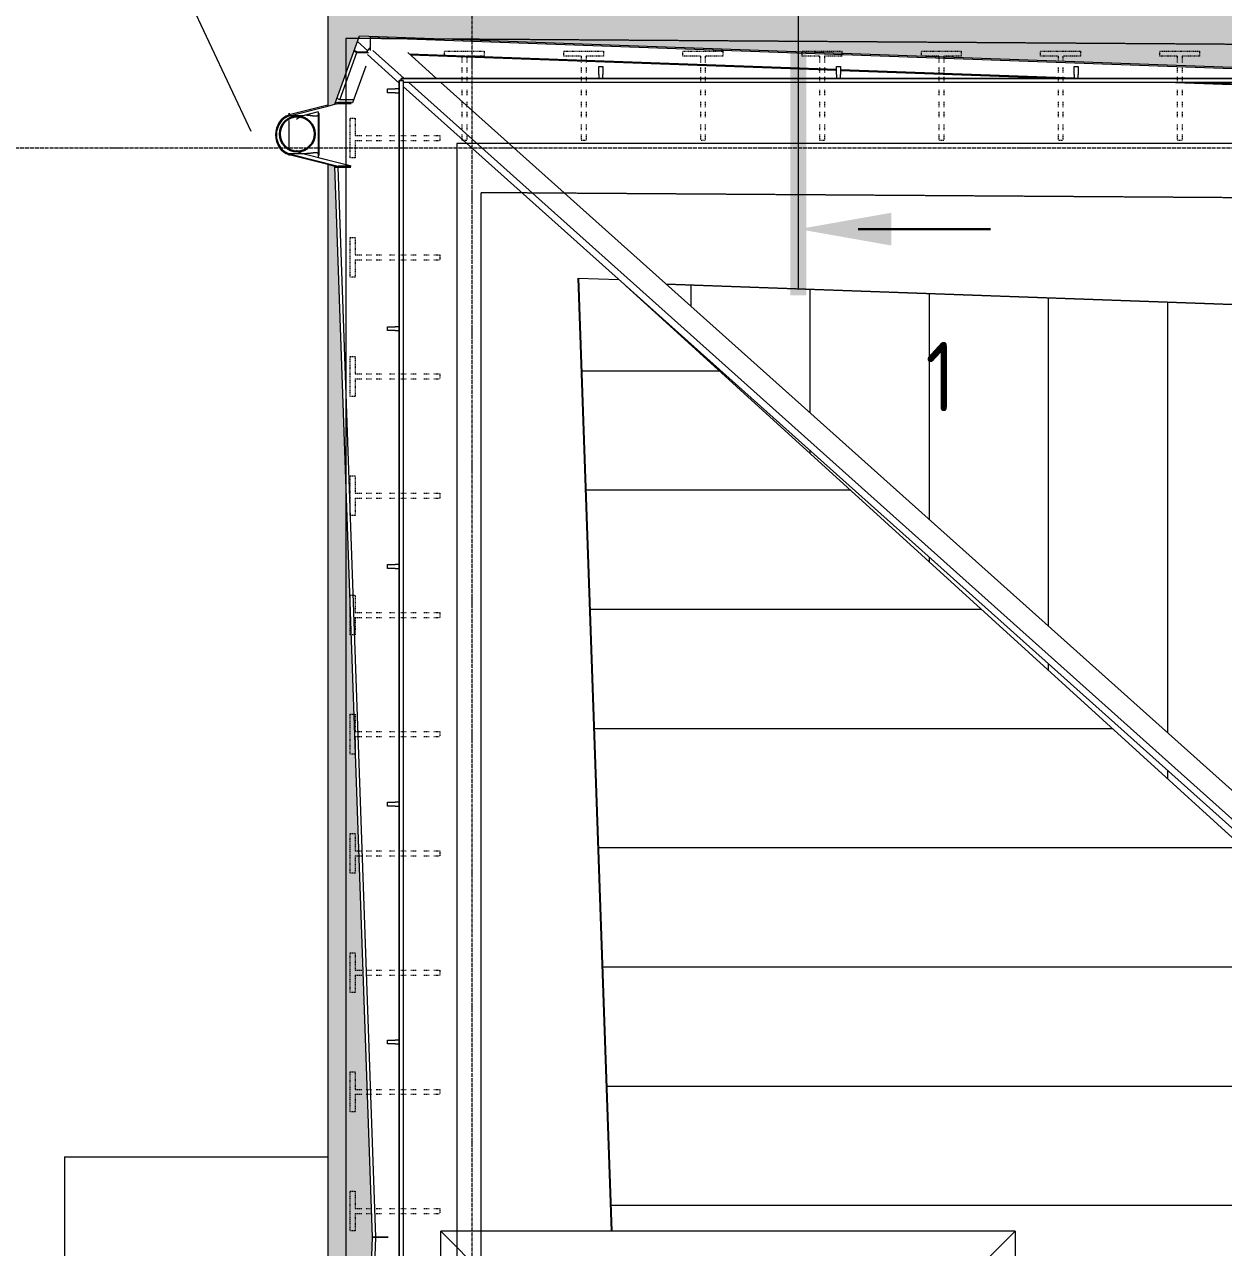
# Model space of a CAD drawing. Header units: millimetres. Extents: x -10178924 to 11692288, y -947381 to 58396.
# Drawn here: x -8754 to -2719, y -527012 to -520857 of the extents above; entities that cross this region are included whole.
import ezdxf

# ---------------------------------------------------------------- set-up
doc = ezdxf.new("R2010")
doc.units = ezdxf.units.MM
for name, pattern in [('ADSK_Линия сетки', [25, 20, -2.5, 0, -2.5]), ('ADSK_Скрыто', [6, 3, -3]), ('ADSK_Штриховая_ш3 п1_5', [4.5, 3, -1.5])]:
    doc.linetypes.add(name, pattern=pattern)
for name, color, linetype, lineweight in [('Аннотация', 7, 'Continuous', 18), ('Антураж', 7, 'Continuous', 18), ('Воздуховоды', 7, 'Continuous', 18), ('Крыша', 7, 'Continuous', 9), ('Крыша штриховка', 7, 'Continuous', 9), ('Обобщенные модели', 7, 'Continuous', 18), ('Ограждение', 7, 'Continuous', 9), ('Оси', 253, 'Continuous', 9), ('Разрезы', 7, 'Continuous', 9), ('Узлы', 7, 'Continuous', 18)]:
    doc.layers.add(name, color=color, linetype=linetype, lineweight=lineweight)
doc.layers.add('Линии', color=7, linetype='Continuous', lineweight=9, true_color=0x00a600)
doc.styles.add('GOST Common_1', font='GOST_Common.ttf', dxfattribs={"width": 0.9, "height": 250})

# ---------------------------------------------------------------- blocks, each defined once
blk = doc.blocks.new('Водосток - Тип 1 _карниз больше 490мм_-5209103-План кровли АР')
at = {"layer": 'Обобщенные модели'}
for p, q in [((18.8, 335), (22.8, 335)), ((50, 335), (125, 335)), ((125, 335), (194.9, 335)), ((222.2, 335), (231.2, 335)), ((125, 185), (18.8, 185)), ((231.2, 185), (125, 185))]:
    blk.add_line(p, q, dxfattribs=at)
for points in [[(22.6, 334.6), (21.4, 334.9), (20.2, 335), (18.8, 335)], [(18.8, 185), (19.6, 185), (20.3, 185), (21, 185.1)], [(229, 185.1), (229.7, 185), (230.4, 185), (231.2, 185)]]:
    blk.add_open_spline(points, degree=3, dxfattribs=at)
for points, knots in [([(231.2, 335), (228.9, 335), (226, 334.5), (223.5, 333.1), (222.8, 332.5)], [-1, -1, -1, -1, -0.94117647, -0.91249573, -0.91249573, -0.91249573, -0.91249573]), ([(27.1, 187.4), (27.9, 188), (29.3, 189.4), (30.8, 192.1), (31.6, 194.9), (32, 197.4), (32.1, 199.4), (32.2, 201.5), (32.2, 203.8), (32.1, 206.2), (31.9, 208.7), (31.6, 211.4), (31.3, 214.1), (31, 217), (30.6, 219.9), (30.2, 222.9), (29.8, 226), (29.4, 229.2), (29, 232.4), (28.7, 235.7), (28.3, 240.2), (27.8, 245.9), (27.4, 254.8), (27.4, 261.4), (27.5, 265.7)], [-0.9139873, -0.9139873, -0.9139873, -0.9139873, -0.8823529, -0.8529412, -0.8235294, -0.8088235, -0.7941176, -0.7794118, -0.7647059, -0.75, -0.7352941, -0.7205882, -0.7058824, -0.6911765, -0.6764706, -0.6617647, -0.6470588, -0.6323529, -0.6176471, -0.6029412, -0.5882353, -0.5588235, -0.5294118, -0.4765109, -0.4765109, -0.4765109, -0.4765109]), ([(222.2, 247.5), (222.2, 246.9), (222, 244.1), (221.7, 240.2), (221.3, 235.7), (221, 232.4), (220.6, 229.2), (220.2, 226), (219.8, 222.9), (219.4, 219.9), (219, 216.9), (218.7, 214.1), (218.4, 211.4), (218.1, 208.7), (217.9, 206.2), (217.8, 203.8), (217.8, 201.5), (217.9, 199.4), (218, 197.3), (218.4, 194.9), (219.2, 192.1), (220.7, 189.4), (222.1, 188), (222.9, 187.4)], [-0.447632, -0.447632, -0.447632, -0.447632, -0.4411765, -0.4117647, -0.3970588, -0.3823529, -0.3676471, -0.3529412, -0.3382353, -0.3235294, -0.3088235, -0.2941176, -0.2794118, -0.2647059, -0.25, -0.2352941, -0.2205882, -0.2058824, -0.1911765, -0.1764706, -0.1470588, -0.1176471, -0.0861022, -0.0861022, -0.0861022, -0.0861022])]:
    blk.add_open_spline(points, degree=3, knots=knots, dxfattribs=at)
blk = doc.blocks.new('Ограждение - 20 доп поручень 300-1864261-План кровли АР')
at = {"layer": 'Ограждение'}
for p, q in [((-60, 10), (-40, 10)), ((-60, 10), (-60, -10)), ((0, 10), (-40, 10)), ((0, -10), (0, 10)), ((-40, -10), (-60, -10)), ((-40, -10), (0, -10))]:
    blk.add_line(p, q, dxfattribs=at)
blk = doc.blocks.new('Ограждение - Ограждение-2505142-План кровли АР')
at = {"extrusion": (0, 0, -1), "zscale": -1, "rotation": 90.0000000000002}
for p in [(5854.2, 43455), (4657.6, 43455), (3461, 43455)]:
    blk.add_blockref('Ограждение - 20 доп поручень 300-1864261-План кровли АР', p, dxfattribs=at)
at = {"extrusion": (0, 0, -1), "zscale": -1}
for p in [(6927.8, 43332.1), (6927.8, 42135.5), (6927.8, 40938.9), (6927.8, 39742.4), (6927.8, 38545.8)]:
    blk.add_blockref('Ограждение - 20 доп поручень 300-1864261-План кровли АР', p, dxfattribs=at)
blk = doc.blocks.new('Тип верхнего поручня - Верхний поручень_Внутренний_-2505167-План кровли АР')
at = {"layer": 'Ограждение'}
for p, q in [((-6857.8, 43385), (-6857.8, 43395)), ((-6857.8, 43395), (3202.2, 43395)), ((-6867.8, 43385), (-6847.8, 43385)), ((-6867.8, 8425), (-6867.8, 43385)), ((-6847.8, 43385), (-6847.8, 8435)), ((3192.2, 43375), (-6847.8, 43375))]:
    blk.add_line(p, q, dxfattribs=at)
blk = doc.blocks.new('Тип верхнего поручня - Верхний поручень_Внутренний_-V27-План кровли АР')
at = {"layer": 'Ограждение'}
for p, q in [((-6857.8, 43385), (-6857.8, 43395)), ((3202.2, 43395), (-6857.8, 43395)), ((-6847.8, 43385), (-6867.8, 43385)), ((-6867.8, 43385), (-6867.8, 8425)), ((-6847.8, 43385), (-6847.8, 8435)), ((3192.2, 43375), (-6847.8, 43375))]:
    blk.add_line(p, q, dxfattribs=at)
blk = doc.blocks.new('Ограждение - Ограждение-2966378-План кровли АР')
at = {"layer": 'Ограждение'}
for p, q in [((3523.2, 43547.9), (3582.8, 43601.2)), ((-7033.3, 43526.7), (-7025.4, 43535.5)), ((-7025.4, 43535.5), (-7014.1, 43548.2)), ((-7000.5, 43536.1), (-6842.9, 43395)), ((-6680.9, 43395), (-6825.6, 43524.5)), ((3335.4, 43524.8), (3190.3, 43395)), ((3212.2, 43269.6), (3510.3, 43536.4)), ((3594.3, 43565.9), (3550.6, 43526.8)), ((-6867.8, 43371.7), (-7027.5, 43514.6)), ((3537.1, 43514.7), (3212.2, 43224)), ((-7058.3, 43397.2), (-7060.5, 43399.1)), ((3566.8, 43396.3), (3563.8, 43393.6)), ((-1746.7, 38789.4), (-6847.8, 43353.8)), ((-6820.6, 43375), (-1745.3, 38833.7)), ((-1745.3, 38978.7), (-6658.5, 43375)), ((3168, 43375), (-1745.3, 38978.7)), ((-1745.3, 38833.7), (3192.2, 43251.7)), ((3192.2, 43206.1), (-1743.8, 38789.4)), ((-1745.3, 38978.7), (-1745.3, 38833.7)), ((-1745.3, 38833.7), (-1745.3, 38978.7)), ((-1745.3, 38833.7), (-1745.3, 38810.9)), ((-1745.3, 38810.9), (-1745.3, 38833.7)), ((-1745.3, 38810.9), (-1745.3, 38789.4)), ((-1745.3, 38789.4), (-1745.3, 38810.9))]:
    blk.add_line(p, q, dxfattribs=at)
blk = doc.blocks.new('Антураж 10 - Антураж 10-5661750-План кровли АР')
at = {"layer": 'Антураж'}
for p, q in [((-7013.4, 43599.1), (-7013.1, 43607)), ((-7013.4, 43534.8), (-7013.4, 43599.1)), ((-2274.4, 43429.1), (-7013.4, 43599.1)), ((-1057.9, 43435.2), (3523.2, 43599.4)), ((3522.5, 43614.1), (3523.2, 43599.4)), ((3523.2, 43599.4), (3523.2, 43535.1)), ((-6818.1, 43517.8), (-4667.6, 43440.7)), ((3327.9, 43518.1), (1335.3, 43446.7)), ((-4667.6, 43434.5), (-6810.9, 43511.4)), ((3320.8, 43511.7), (1335.3, 43440.6)), ((-4647.6, 43439.9), (-3471, 43397.7)), ((-3566.4, 43395), (-4647.6, 43433.8)), ((-3451, 43397), (-3396, 43395)), ((-1751, 43410.3), (-2254.4, 43428.4)), ((-1752.3, 43410.4), (-1753, 43425)), ((-1752.3, 43410.3), (-1077.9, 43434.4)), ((-1752.3, 43395), (-1752.3, 43410.3)), ((-1750.3, 43425.1), (-1751, 43410.3)), ((-1751, 43410.3), (-1751, 43395)), ((118.7, 43403.1), (-105, 43395)), ((118.7, 43396.9), (65.6, 43395)), ((1315.3, 43446), (138.7, 43403.8)), ((1315.3, 43439.8), (138.7, 43397.7)), ((-1751, 43329.9), (-3008.9, 43375)), ((-2838.4, 43375), (-1752.3, 43336.1)), ((-662.9, 43375), (-1752.3, 43336)), ((-1752.3, 43336), (-1752.3, 43375)), ((-492.3, 43375), (-1751, 43329.9)), ((-1751, 43375), (-1751, 43336)), ((-5525.2, 42361), (-1751, 42225.6)), ((-1751, 42223.1), (-5522.3, 42358.4)), ((-1751, 42225.6), (2035.1, 42361.3)), ((2032.2, 42358.7), (-1751, 42223.1)), ((-1751, 42223.1), (-1751, 42225.6))]:
    blk.add_line(p, q, dxfattribs=at)
blk = doc.blocks.new('Антураж 11 - Антураж 11-5662270-План кровли АР')
at = {"layer": 'Антураж'}
for p, q in [((-7167.1, 43287.6), (-7081.6, 43524.8)), ((-7088.8, 43531.2), (-7095.6, 43531.2)), ((-7095.6, 43531.2), (-7081.6, 43524.8)), ((-7083.4, 43526.7), (-7089.2, 43529.3)), ((-7089.2, 43529.3), (-7087, 43529.3)), ((-7083, 43528.6), (-7088.8, 43531.2)), ((-7087, 43529.3), (-7085.3, 43528.6)), ((-7085.3, 43528.6), (-7083, 43528.6)), ((-7083.7, 43526.8), (-7083, 43528.6)), ((-7026.7, 43526.7), (-7083.4, 43526.7)), ((-7081.6, 43524.8), (-7022.4, 43524.8)), ((-7037, 43456.6), (-7103.5, 43271.5)), ((-7177.3, 43273.6), (-7189.6, 43270.5)), ((-7167.1, 43287.6), (-7181.2, 43294)), ((-7109.1, 43273.6), (-7177.3, 43273.6)), ((-7176.3, 43268.8), (-7177.3, 43273.6)), ((-7099, 43287.6), (-7167.1, 43287.6)), ((-7103.5, 43271.5), (-7111, 43269.5)), ((-7227.8, 43260.7), (-7422.2, 43210.9)), ((-7421.1, 43206), (-7227.8, 43255.6)), ((-7275.5, 43225.9), (-7353, 43206)), ((-7275.5, 43227.2), (-7275.5, 42997.1)), ((-7191.7, 43264.8), (-7176.3, 43268.8)), ((-7176.3, 43268.8), (-7110.8, 43268.8)), ((-7353, 43206), (-7421.1, 43206)), ((-7227.8, 42961.1), (-7422.2, 43010.9)), ((-7421.1, 43015.7), (-7176.3, 42953)), ((-7353, 43015.7), (-7421.1, 43015.7)), ((-7227.8, 42983.7), (-7353, 43015.7)), ((-7275.5, 42997.1), (-7115.8, 42956.1)), ((-7177.3, 42948.1), (-7192, 42951.9)), ((-7191.9, 42947.4), (-7176.7, 42948.1)), ((-7176.3, 42953), (-7177.3, 42948.1)), ((-7177.3, 42948.1), (-7111.8, 42948.1)), ((-7176.7, 42948.1), (-7111.3, 42948.1)), ((-7176.7, 42948.1), (-6988.3, 37563.4)), ((-7110.8, 42953), (-7176.3, 42953)), ((-7115.8, 42956.1), (-7115.7, 42954.3)), ((-5800.5, 37593.9), (-5967.7, 42388.9)), ((-5967.7, 42388.9), (-5763.6, 42383.7)), ((-5965.4, 42388.9), (-5798.2, 37593.9)), ((-6988.3, 37563), (-7176.7, 32178.4)), ((-7003.4, 37563.7), (-6988.3, 37563)), ((-6988.3, 37563.4), (-7003.4, 37562.8)), ((-6926.8, 37563.2), (-6990.4, 37563.2)), ((-6990.4, 37563.2), (-6926.8, 37563.2)), ((-6923.5, 37563.4), (-6988.3, 37563.4)), ((-6988.3, 37563), (-6923.5, 37563))]:
    blk.add_line(p, q, dxfattribs=at)
for centre, major_axis, start_param, end_param in [((-7398.5, 43110.9), (0, 103.5), 0.260302, 2.881291), ((-7398.5, 43110.9), (0, 98.5), 0.261202, 2.88039), ((-7330.3, 43110.9), (0, 98.5), 0.261202, 0.665783), ((-7330.3, 43110.9), (0, 98.5), 2.475797, 2.88039)]:
    blk.add_ellipse(centre, major_axis=major_axis, ratio=0.890848, start_param=start_param, end_param=end_param, dxfattribs=at)
blk = doc.blocks.new('Зонт прямоугольного сечения - Стандартное-5963003-План кровли АР')
at = {"layer": 'Воздуховоды'}
for p, q in [((0, 1010), (-435, 1445)), ((-435, 1445), (-435, -1445)), ((-435, 1445), (435, 1445)), ((-435, 1445), (435, 1445)), ((-435, 1445), (-435, -1445)), ((435, 1445), (0, 1010)), ((435, -1445), (435, 1445)), ((435, 1445), (435, -1445)), ((0, 1010), (0, -1010)), ((-435, -1445), (0, -1010)), ((0, -1010), (435, -1445)), ((435, -1445), (-435, -1445)), ((435, -1445), (-435, -1445))]:
    blk.add_line(p, q, dxfattribs=at)
blk = doc.blocks.new('Разрез - Номер вида сзади_3_5 мм-16063-План кровли АР')
at = {"layer": 'Разрезы'}
for points in [[(9.798, 0.404), (9.798, -0.394), (-0.333, -0.394), (-0.333, 0.404)], [(2.176, -4.675), (3, 0), (3.824, -4.675)]]:
    blk.add_hatch(color=256, dxfattribs=at).paths.add_polyline_path(points)
at = {"layer": 'Разрезы', "lineweight": 30}
blk.add_line((3, -3), (3, -9.663), dxfattribs=at)
blk = doc.blocks.new('Разрез - Номер вида спереди_3_5 мм-16061-План кровли АР')
at = {"layer": 'Разрезы'}
for points in [[(9.798, 0.404), (9.798, -0.394), (-0.333, -0.394), (-0.333, 0.404)], [(2.176, -4.675), (3, 0), (3.824, -4.675)]]:
    blk.add_hatch(color=256, dxfattribs=at).paths.add_polyline_path(points)
at = {"layer": 'Разрезы', "lineweight": 30}
blk.add_line((3, -3), (3, -9.663), dxfattribs=at)
blk = doc.blocks.new('Кровля')
at = {"layer": 'Крыша штриховка'}
h = blk.add_hatch(dxfattribs=at)
h.set_pattern_fill('FP_11', color=256, style=0, pattern_type=2)
h.set_pattern_definition([(0, (-1644.9, 0), (0, 600), [])])
h.paths.add_polyline_path([(-7118.9, 7898.4), (-7095.7, 7919.7), (-7121.1, 7948), (-7122.5, 7899.2)])
h.paths.add_polyline_path([(-7033.1, 8142.5), (-7030.8, 8144.5), (-6917.3, 12211.1), (-6919.5, 12211.1), (-7030.7, 8226)])
h.paths.add_polyline_path([(-5875.3, 9050.2), (-5863.6, 9051.1), (-5732.4, 9169.4), (-1902.1, 12680.6), (-1902.1, 12789.4), (-1923.1, 12789.4), (-1923.1, 38789.4), (-1813.3, 38789.4), (-5763.6, 42383.7), (-5965.4, 42388.9), (-5797.2, 37593.9), (-3768.9, 37593.9), (-3768.9, 36723.9), (-5826.6, 36723.9), (-5898.8, 34653.6), (-2874.8, 34653.6), (-2874.8, 32353.6), (-5979.1, 32353.6), (-5982.3, 32259.3), (-5758.7, 26528.7), (-2874.8, 26528.7), (-2874.8, 24228.7), (-5821, 24228.7), (-5923.8, 21595.4), (-4331.7, 21595.4), (-4331.7, 20525.4), (-5965.5, 20525.4), (-5972.9, 20335.2), (-5821.2, 16447.7), (-2874.8, 16447.7), (-2874.8, 14147.7), (-5733, 14147.7), (-5875.3, 9051.1)])
h.paths.add_polyline_path([(-6916.8, 12231.1), (-6883.9, 13407.7), (-6886.1, 13407.7), (-6919, 12231.1)])
h.paths.add_polyline_path([(-6885.6, 13427.7), (-6883.4, 13427.7), (-6867.8, 13993.5), (-6868.7, 14033), (-6884.3, 13472.9)])
h.paths.add_polyline_path([(-6867.8, 14228.6), (-6867.8, 14290.3), (-6880, 14604.3), (-6882.5, 14604.3), (-6868.8, 14253.8)])
h.paths.add_polyline_path([(-6880.8, 14624.3), (-7097.5, 20170.9), (-7227.8, 20204.4), (-7227.8, 20202.7), (-7108.6, 20172.1), (-7109.5, 20167.2), (-7177.3, 20167.2), (-7182.5, 20168.5), (-7182.2, 20162.8), (-7167.1, 20163.5), (-7099.4, 20163), (-6883.2, 14624.3)])
h.paths.add_polyline_path([(-7099.6, 20495.2), (-7097.5, 20495.7), (-6907.8, 25373.5), (-6909.2, 25373.5), (-7099.6, 20495.7)])
h.paths.add_polyline_path([(-6908.5, 25393.5), (-6906.3, 25393.5), (-6875.7, 26176.8), (-6891.1, 26570), (-6893.5, 26570), (-6878, 26173), (-6908.4, 25394.7)])
h.paths.add_polyline_path([(-6891.9, 26590), (-7097.4, 31856.8), (-7227.8, 31890.3), (-7227.8, 31888.6), (-7108.6, 31858), (-7109.5, 31853.1), (-7177.3, 31853.1), (-7182.6, 31854.5), (-7182.2, 31845.4), (-7167.1, 31846.2), (-7099.4, 31845.6), (-6894.3, 26590)])
h.paths.add_polyline_path([(-7192, 32174.8), (-7181.2, 32178.6), (-7191.9, 32178.6), (-7191.9, 32177.8)])
h.paths.add_polyline_path([(-2509.7, 35453.8), (-2510.6, 35446.3), (-2509.9, 35450.2)])
h.paths.add_polyline_path([(-2509.7, 34999.4), (-2510.6, 34991.9), (-2509.9, 34995.8)])
h.paths.add_polyline_path([(-4154, 34976.6), (-5763.1, 34977.1), (-5766.2, 34981), (-5768, 34987.7), (-5768, 34995.5), (-5766.2, 35002.2), (-5763.1, 35006.1), (-5761.3, 35006.6), (-5699.5, 35006.6), (-5699.5, 35431.1), (-5763.1, 35431.6), (-5766.2, 35435.5), (-5768, 35442.2), (-5768, 35449.9), (-5766.2, 35456.7), (-5763.1, 35460.5), (-5761.3, 35461.1), (-2505.5, 35460.8), (-2505.5, 35459.8), (-2501.9, 35460.8), (-2497.8, 35453.8), (-2496.8, 35446.3), (-2498.8, 35435.7), (-2501.9, 35431.8), (-2566.2, 35431.3), (-2566.2, 35006.9), (-2505.5, 35006.4), (-2505.5, 35005.4), (-2501.9, 35006.4), (-2497.8, 34999.4), (-2496.8, 34991.9), (-2498.8, 34981.3), (-2501.9, 34977.4), (-4116.8, 34976.6)])
h.paths.add_polyline_path([(-4599.4, 35006.6), (-4025.9, 35006.9), (-4025.9, 35430.7), (-4002.9, 35430.7), (-4002.9, 35006.9), (-3666.3, 35006.9), (-3666.3, 35430.7), (-3643.3, 35430.7), (-3643.3, 35006.9), (-3306.8, 35006.9), (-3306.8, 35430.7), (-3283.8, 35430.7), (-3283.8, 35006.9), (-2947.3, 35006.9), (-2947.3, 35429.9), (-2924.3, 35429.9), (-2924.3, 35006.9), (-2589.2, 35006.9), (-2589.2, 35431.3), (-4239.8, 35431.1), (-4239.8, 35007.2), (-4262.8, 35007.2), (-4262.8, 35431.1), (-4599.4, 35431.1), (-4599.4, 35007.2), (-4622.4, 35007.2), (-4622.4, 35431.1), (-4958.9, 35431.1), (-4958.9, 35007.2), (-4981.9, 35007.2), (-4981.9, 35431.1), (-5318.4, 35431.1), (-5318.4, 35008.1), (-5341.4, 35008.1), (-5341.4, 35431.1), (-5676.5, 35431.1), (-5676.5, 35006.6), (-4604.6, 35006.6)])
h.paths.add_polyline_path([(-7191.9, 42947.4), (-7156.9, 42948.1), (-7177.3, 42948.1), (-7192, 42951.9), (-7191.9, 42948.1)])
h.paths.add_polyline_path([(-7115.7, 42954.9), (-7115.8, 42956.1), (-7227.8, 42984.9), (-7227.8, 42983.7), (-7115.8, 42954.9)])
h.paths.add_polyline_path([(-7108.8, 43270.1), (-7103.5, 43271.5), (-7058.3, 43397.2), (-7059.6, 43398.3), (-7099.4, 43287.6), (-7167.1, 43287.6), (-7181.2, 43294), (-7189.6, 43270.5), (-7176.3, 43273.6), (-7109.5, 43273.6), (-7109.1, 43271.5)])
h.paths.add_polyline_path([(-7067.6, 43526.7), (-7033.3, 43526.7), (-7026.9, 43533.8), (-7077.9, 43580.2), (-7095.6, 43531.2), (-7087, 43530.3), (-7083.4, 43527.6), (-7083, 43526.7), (-7080.3, 43526.7)])
h.paths.add_polyline_path([(-7087, 43529.3), (-7088.8, 43531.2), (-7088.8, 43529.3)])
h = blk.add_hatch(dxfattribs=at)
h.set_pattern_fill('FP_8', color=256, style=0, pattern_type=2)
h.set_pattern_definition([(270, (0, 10837.14), (600, 4e-14), [])])
h.paths.add_polyline_path([(-1813.3, 38789.4), (-1746.7, 38789.4), (-5717.7, 42342.4), (-1815.1, 38791)])
h.paths.add_polyline_path([(-1677.2, 38789.4), (2227.6, 42343), (-1743.8, 38789.4), (-1721.3, 38789.4)])
h.paths.add_polyline_path([(-1745.3, 38978.7), (2032.2, 42358.7), (-1751, 42223.1), (-5522.3, 42358.4), (-2331.3, 39503.1)])
h.paths.add_polyline_path([(-1751, 43329.9), (-492.3, 43375), (-662.9, 43375), (-1752.5, 43336.1), (-2838.4, 43375), (-2983.1, 43374.1), (-1751, 43329.9)])
h.paths.add_polyline_path([(-105, 43395), (65.6, 43395), (118.7, 43396.9), (118.7, 43403.1), (-92.2, 43395.5)])
h.paths.add_polyline_path([(-3471, 43395), (-3471, 43397.7), (-4647.6, 43439.9), (-4647.6, 43433.8), (-3566.4, 43395)])
h.paths.add_polyline_path([(-3396, 43395), (-3451, 43397), (-3451, 43395)])
h.paths.add_polyline_path([(138.7, 43397.7), (1315.3, 43439.8), (1315.3, 43446), (138.7, 43403.8)])
h.paths.add_polyline_path([(-4667.6, 43434.5), (-4667.6, 43440.7), (-6818.1, 43517.8), (-6810.9, 43511.4), (-4668.7, 43434.6)])
h.paths.add_polyline_path([(1335.3, 43440.6), (3320.8, 43511.7), (3327.9, 43518.1), (1335.3, 43446.7), (1335.3, 43443.3)])
h.paths.add_polyline_path([(-7026.9, 43533.8), (-7013.4, 43548.9), (-7014.1, 43607.1), (-7067.6, 43609), (-7077.9, 43580.2), (-7028.8, 43535.5)])
at = {"layer": 'Узлы', "true_color": 0xffffff}
h = blk.add_hatch(color=7, dxfattribs=at)
h.paths.add_polyline_path([(41826.4, -521.9), (49650.9, -521.9), (49650.9, 475.1), (49562.8, 474), (49503.2, -470.6), (45149.2, -323.1), (41142.1, -458.2), (41079.8, -77.1), (41079.8, -521.9), (41465, -521.9)])
h.paths.add_polyline_path([(-453.6, -388.9), (8078.1, -388.9), (8077.3, -26.3), (7973.5, -276.8), (3655.9, -146.8), (-674.6, -298.6), (-736.9, 259.3), (-736.9, -388.9)])
h.paths.add_polyline_path([(41079.8, 177.9), (41097.9, 182.8), (41188.3, 1719.8), (35856.5, 1526.9), (35850.1, 1488.2), (41079.8, 1488.2), (41079.8, 182)])
h.paths.add_polyline_path([(8078.1, 312.2), (8078.1, 1488.2), (12889.9, 1488.2), (12882.6, 1527), (8005.2, 1701.9), (8062.3, 316.3)])
h.paths.add_polyline_path([(-736.9, 502.7), (-468.8, 8048.7), (-6523.1, 7837.4), (-6529.6, 7798.6), (-736.9, 7798.6), (-736.9, 522.8)])
h.paths.add_polyline_path([(49650.9, 797.5), (49650.9, 7859.4), (55891.9, 7859.4), (55891.9, 8470.8), (55881.1, 8467.5), (55687, 7999.8), (49350.5, 8221), (49618.7, 803.5), (49632.8, 802.6), (49650.1, 797.7)])
h.paths.add_polyline_path([(16530.7, 1488.2), (35571.8, 1488.2), (35566.4, 1520.3), (29060, 1756.5), (29059.6, 1633.4), (19380, 1633.4), (19380, 1744.1), (13174.7, 1526.9), (13168.2, 1488.2), (15807.9, 1488.2)])
h.paths.add_polyline_path([(-7227.8, 7798.6), (-6807.9, 7798.6), (-6813, 7829.1), (-7122.5, 7899.2), (-6947.6, 14171.4), (-7182.5, 20168.5), (-7227.8, 20180.1), (-7227.8, 7899.2)])
h.paths.add_polyline_path([(55891.9, 8773.7), (55891.9, 16804.8), (55861.4, 16796.7), (55713, 12784.8), (55861.2, 8781.6), (55864.6, 8780.7)])
h.paths.add_polyline_path([(24355.3, 13320.2), (32597, 13639), (32606.4, 13678.1), (16107.8, 13678.1), (16117.8, 13638.2), (24355.3, 13320.2)])
h.paths.add_polyline_path([(10664.9, 13409.4), (15825, 13609.8), (15841.3, 13678.1), (11105, 13678.1), (11105, 21012.5), (10508.5, 21012), (10529.1, 20925.4), (10923.6, 20798), (10667.1, 13472.9)])
h.paths.add_polyline_path([(38181.7, 13414.1), (37897.5, 20847.2), (38471.4, 21009.5), (38481.1, 21051.3), (37706.7, 21051.3), (37706.7, 13678.1), (32878, 13678.1), (32887.7, 13637.6), (38174.9, 13414.4)])
h.paths.add_polyline_path([(55891.9, 17107.6), (55891.9, 32796.3), (55861.3, 32788.2), (55572.3, 24949.4), (55861.2, 17115.6), (55864.6, 17114.7)])
h.paths.add_polyline_path([(-7227.8, 20474.6), (-7182.8, 20486.1), (-6960.1, 26174.2), (-7182.6, 31854.5), (-7227.8, 31866), (-7227.8, 20478.7)])
h.paths.add_polyline_path([(45338.1, 20583.1), (45060.3, 27855.3), (45031.9, 27862.7), (45031.9, 21051.3), (38748.9, 21051.3), (38758.7, 21008.8), (45143.6, 20595.7)])
h.paths.add_polyline_path([(3392.9, 20705.4), (10228.7, 20955.9), (10241.6, 21012.5), (3737.3, 21012.5), (3737.3, 28192.7), (3693.8, 28181.5), (3395.2, 20761.3)])
h.paths.add_polyline_path([(45031.9, 28151.9), (45060.5, 28159.8), (45349.7, 35731.9), (45288.1, 37345), (45031.9, 37345), (45031.9, 28159.8)])
h.paths.add_polyline_path([(3737.3, 28469.4), (3737.3, 42947.5), (3702.4, 42938.6), (3419.3, 35707.7), (3702.4, 28478.4), (3736.8, 28469.6)])
h.paths.add_polyline_path([(-7227.8, 32160.5), (-7192.2, 32169.6), (-7003.4, 37563.7), (-7192, 42951.9), (-7227.8, 42961.1), (-7227.8, 32164.6)])
h.paths.add_polyline_path([(55891.9, 33099.2), (55891.9, 43246.9), (55860, 43238.6), (55675.4, 38159.5), (55861.2, 33107.2), (55864.6, 33106.3)])
h.paths.add_polyline_path([(45071.8, 38095), (45259.5, 38095), (45067.3, 43127.7), (45031.9, 43136.9), (45031.9, 38095), (45070, 38095)])
h.paths.add_polyline_path([(3737.3, 43224.3), (3737.3, 43716.6), (-7227.8, 43716.6), (-7227.8, 43255.6), (-7191.7, 43264.8), (-7067.6, 43609), (-1846.2, 43421.7), (3578, 43616.1), (3702.1, 43233.3), (3736.9, 43224.4)])
h.paths.add_polyline_path([(45031.9, 43426.1), (45104.3, 43444.9), (45207, 43781.1), (50463, 43599.1), (55714, 43781), (55835.6, 43550.7), (55891.9, 43536.1), (55891.9, 43898.8), (45031.9, 43898.8), (45031.9, 43440)])
at = {"layer": 'Аннотация', "lineweight": 9}
blk.add_line((-7612.8, 43127.7), (-8237.9, 44455.6), dxfattribs=at)
at = {"layer": 'Крыша'}
for p, q in [((-7077.9, 43580.2), (-7026.9, 43533.8)), ((-7227.8, 42984.9), (-7227.8, 42983.7)), ((-5729.4, 42353), (-1813.3, 38789.4)), ((-8553.2, 37967.8), (-7227.8, 37967.8)), ((-8553.2, 37967.8), (-8553.2, 35457.9))]:
    blk.add_line(p, q, dxfattribs=at)
at = {"layer": 'Линии', "color": 7}
for p, q in [((-7227.8, 43716.6), (-7227.8, 43255.6)), ((-7191.7, 43264.8), (-7067.6, 43609)), ((-7067.6, 43609), (-1846.2, 43421.7)), ((-7227.8, 43255.6), (-7191.7, 43264.8)), ((-7192, 42951.9), (-7227.8, 42961.1)), ((-7227.8, 42961.1), (-7227.8, 32160.5)), ((-7003.4, 37563.2), (-7192, 42951.9)), ((-7192.2, 32169.6), (-7003.4, 37563.2))]:
    blk.add_line(p, q, dxfattribs=at)
at = {"layer": 'Линии', "color": 7, "linetype": 'ADSK_Штриховая_ш3 п1_5'}
for p, q in [((3412.8, 43525.3), (-7136.2, 43596.1)), ((-7136.2, 43596.1), (-7136.2, 20581.1)), ((-6456.2, 20577.4), (-6456.2, 42821.5)), ((-6456.2, 42821.5), (2646.7, 42760.4))]:
    blk.add_line(p, q, dxfattribs=at)
at = {"layer": 'Линии', "color": 7, "linetype": 'ADSK_Скрыто'}
for p, q in [((-6640.1, 43532.2), (-6440.1, 43532.2)), ((-6640.1, 43507.2), (-6640.1, 43532.2)), ((-6440.1, 43532.2), (-6440.1, 43507.2)), ((-6040.1, 43532.2), (-5840.1, 43532.2)), ((-6040.1, 43507.2), (-6040.1, 43532.2)), ((-5840.1, 43532.2), (-5840.1, 43507.2)), ((-5440.1, 43532.2), (-5240.1, 43532.2)), ((-5440.1, 43507.2), (-5440.1, 43532.2)), ((-5240.1, 43532.2), (-5240.1, 43507.2)), ((-4840.1, 43532.2), (-4640.1, 43532.2)), ((-4840.1, 43507.2), (-4840.1, 43532.2)), ((-4640.1, 43532.2), (-4640.1, 43507.2)), ((-4240.1, 43532.2), (-4040.1, 43532.2)), ((-4240.1, 43507.2), (-4240.1, 43532.2)), ((-4040.1, 43532.2), (-4040.1, 43507.2)), ((-3640.1, 43532.2), (-3440.1, 43532.2)), ((-3640.1, 43507.2), (-3640.1, 43532.2)), ((-3440.1, 43532.2), (-3440.1, 43507.2)), ((-3040.1, 43532.2), (-2840.1, 43532.2)), ((-3040.1, 43507.2), (-3040.1, 43532.2)), ((-2840.1, 43532.2), (-2840.1, 43507.2)), ((-6552.6, 43507.2), (-6640.1, 43507.2)), ((-6552.6, 43507.2), (-6552.6, 43472.2)), ((-6440.1, 43507.2), (-6527.6, 43507.2)), ((-6527.6, 43507.2), (-6527.6, 43472.2)), ((-5952.6, 43507.2), (-6040.1, 43507.2)), ((-5952.6, 43507.2), (-5952.6, 43472.2)), ((-5840.1, 43507.2), (-5927.6, 43507.2)), ((-5927.6, 43507.2), (-5927.6, 43472.2)), ((-5352.6, 43507.2), (-5440.1, 43507.2)), ((-5352.6, 43507.2), (-5352.6, 43472.2)), ((-5240.1, 43507.2), (-5327.6, 43507.2)), ((-5327.6, 43507.2), (-5327.6, 43472.2)), ((-4752.6, 43507.2), (-4840.1, 43507.2)), ((-4752.6, 43507.2), (-4752.6, 43472.2)), ((-4640.1, 43507.2), (-4727.6, 43507.2)), ((-4727.6, 43507.2), (-4727.6, 43472.2)), ((-4152.6, 43507.2), (-4240.1, 43507.2)), ((-4152.6, 43507.2), (-4152.6, 43472.2)), ((-4040.1, 43507.2), (-4127.6, 43507.2)), ((-4127.6, 43507.2), (-4127.6, 43472.2)), ((-3552.6, 43507.2), (-3640.1, 43507.2)), ((-3552.6, 43507.2), (-3552.6, 43472.2)), ((-3440.1, 43507.2), (-3527.6, 43507.2)), ((-3527.6, 43507.2), (-3527.6, 43472.2)), ((-2952.6, 43507.2), (-3040.1, 43507.2)), ((-2952.6, 43507.2), (-2952.6, 43472.2)), ((-2840.1, 43507.2), (-2927.6, 43507.2)), ((-2927.6, 43507.2), (-2927.6, 43472.2)), ((-6552.6, 43452.2), (-6552.6, 43422.2)), ((-6552.6, 43402.2), (-6552.6, 43372.2)), ((-6527.6, 43452.2), (-6527.6, 43422.2)), ((-6527.6, 43402.2), (-6527.6, 43372.2)), ((-5952.6, 43452.2), (-5952.6, 43422.2)), ((-5952.6, 43402.2), (-5952.6, 43372.2)), ((-5927.6, 43452.2), (-5927.6, 43422.2)), ((-5927.6, 43402.2), (-5927.6, 43372.2)), ((-5352.6, 43452.2), (-5352.6, 43422.2)), ((-5352.6, 43402.2), (-5352.6, 43372.2)), ((-5327.6, 43452.2), (-5327.6, 43422.2)), ((-5327.6, 43402.2), (-5327.6, 43372.2)), ((-4752.6, 43452.2), (-4752.6, 43422.2)), ((-4752.6, 43402.2), (-4752.6, 43372.2)), ((-4727.6, 43452.2), (-4727.6, 43422.2)), ((-4727.6, 43402.2), (-4727.6, 43372.2)), ((-4152.6, 43452.2), (-4152.6, 43422.2)), ((-4152.6, 43402.2), (-4152.6, 43372.2)), ((-4127.6, 43452.2), (-4127.6, 43422.2)), ((-4127.6, 43402.2), (-4127.6, 43372.2)), ((-3552.6, 43452.2), (-3552.6, 43422.2)), ((-3552.6, 43402.2), (-3552.6, 43372.2)), ((-3527.6, 43452.2), (-3527.6, 43422.2)), ((-3527.6, 43402.2), (-3527.6, 43372.2)), ((-2952.6, 43452.2), (-2952.6, 43422.2)), ((-2952.6, 43402.2), (-2952.6, 43372.2)), ((-2927.6, 43452.2), (-2927.6, 43422.2)), ((-2927.6, 43402.2), (-2927.6, 43372.2)), ((-6552.6, 43337.2), (-6552.6, 43307.2)), ((-6527.6, 43337.2), (-6527.6, 43307.2)), ((-5952.6, 43337.2), (-5952.6, 43307.2)), ((-5927.6, 43337.2), (-5927.6, 43307.2)), ((-5352.6, 43337.2), (-5352.6, 43307.2)), ((-5327.6, 43337.2), (-5327.6, 43307.2)), ((-4752.6, 43337.2), (-4752.6, 43307.2)), ((-4727.6, 43337.2), (-4727.6, 43307.2)), ((-4152.6, 43337.2), (-4152.6, 43307.2)), ((-4127.6, 43337.2), (-4127.6, 43307.2)), ((-3552.6, 43337.2), (-3552.6, 43307.2)), ((-3527.6, 43337.2), (-3527.6, 43307.2)), ((-2952.6, 43337.2), (-2952.6, 43307.2)), ((-2927.6, 43337.2), (-2927.6, 43307.2)), ((-6552.6, 43277.2), (-6552.6, 43247.2)), ((-6527.6, 43277.2), (-6527.6, 43247.2)), ((-5952.6, 43277.2), (-5952.6, 43247.2)), ((-5927.6, 43277.2), (-5927.6, 43247.2)), ((-5352.6, 43277.2), (-5352.6, 43247.2)), ((-5327.6, 43277.2), (-5327.6, 43247.2)), ((-4752.6, 43277.2), (-4752.6, 43247.2)), ((-4727.6, 43277.2), (-4727.6, 43247.2)), ((-4152.6, 43277.2), (-4152.6, 43247.2)), ((-4127.6, 43277.2), (-4127.6, 43247.2)), ((-3552.6, 43277.2), (-3552.6, 43247.2)), ((-3527.6, 43277.2), (-3527.6, 43247.2)), ((-2952.6, 43277.2), (-2952.6, 43247.2)), ((-2927.6, 43277.2), (-2927.6, 43247.2)), ((-6552.6, 43227.2), (-6552.6, 43197.2)), ((-6527.6, 43227.2), (-6527.6, 43197.2)), ((-5952.6, 43227.2), (-5952.6, 43197.2)), ((-5927.6, 43227.2), (-5927.6, 43197.2)), ((-5352.6, 43227.2), (-5352.6, 43197.2)), ((-5327.6, 43227.2), (-5327.6, 43197.2)), ((-4752.6, 43227.2), (-4752.6, 43197.2)), ((-4727.6, 43227.2), (-4727.6, 43197.2)), ((-4152.6, 43227.2), (-4152.6, 43197.2)), ((-4127.6, 43227.2), (-4127.6, 43197.2)), ((-3552.6, 43227.2), (-3552.6, 43197.2)), ((-3527.6, 43227.2), (-3527.6, 43197.2)), ((-2952.6, 43227.2), (-2952.6, 43197.2)), ((-2927.6, 43227.2), (-2927.6, 43197.2)), ((-7114.6, 42995), (-7114.6, 43195)), ((-7114.6, 43195), (-7089.6, 43195)), ((-7089.6, 43195), (-7089.6, 43107.5)), ((-6552.6, 43162.2), (-6552.6, 43132.2)), ((-6527.6, 43162.2), (-6527.6, 43132.2)), ((-5952.6, 43162.2), (-5952.6, 43132.2)), ((-5927.6, 43162.2), (-5927.6, 43132.2)), ((-5352.6, 43162.2), (-5352.6, 43132.2)), ((-5327.6, 43162.2), (-5327.6, 43132.2)), ((-4752.6, 43162.2), (-4752.6, 43132.2)), ((-4727.6, 43162.2), (-4727.6, 43132.2)), ((-4152.6, 43162.2), (-4152.6, 43132.2)), ((-4127.6, 43162.2), (-4127.6, 43132.2)), ((-3552.6, 43162.2), (-3552.6, 43132.2)), ((-3527.6, 43162.2), (-3527.6, 43132.2)), ((-2952.6, 43162.2), (-2952.6, 43132.2)), ((-2927.6, 43162.2), (-2927.6, 43132.2)), ((-7089.6, 43107.5), (-7054.6, 43107.5)), ((-7034.6, 43107.5), (-7004.6, 43107.5)), ((-6984.6, 43107.5), (-6954.6, 43107.5)), ((-6919.6, 43107.5), (-6889.6, 43107.5)), ((-6859.6, 43107.5), (-6829.6, 43107.5)), ((-6809.6, 43107.5), (-6779.6, 43107.5)), ((-6744.6, 43107.5), (-6714.6, 43107.5)), ((-6694.6, 43107.5), (-6664.6, 43107.5)), ((-6664.6, 43107.5), (-6664.6, 43082.5)), ((-6552.6, 43112.2), (-6552.6, 43082.2)), ((-6527.6, 43112.2), (-6527.6, 43082.2)), ((-5952.6, 43112.2), (-5952.6, 43082.2)), ((-5927.6, 43112.2), (-5927.6, 43082.2)), ((-5352.6, 43112.2), (-5352.6, 43082.2)), ((-5327.6, 43112.2), (-5327.6, 43082.2)), ((-4752.6, 43112.2), (-4752.6, 43082.2)), ((-4727.6, 43112.2), (-4727.6, 43082.2)), ((-4152.6, 43112.2), (-4152.6, 43082.2)), ((-4127.6, 43112.2), (-4127.6, 43082.2)), ((-3552.6, 43112.2), (-3552.6, 43082.2)), ((-3527.6, 43112.2), (-3527.6, 43082.2)), ((-2952.6, 43112.2), (-2952.6, 43082.2)), ((-2927.6, 43112.2), (-2927.6, 43082.2)), ((-7089.6, 43082.5), (-7089.6, 42995)), ((-7089.6, 43082.5), (-7054.6, 43082.5)), ((-7034.6, 43082.5), (-7004.6, 43082.5)), ((-6984.6, 43082.5), (-6954.6, 43082.5)), ((-6919.6, 43082.5), (-6889.6, 43082.5)), ((-6859.6, 43082.5), (-6829.6, 43082.5)), ((-6809.6, 43082.5), (-6779.6, 43082.5)), ((-6744.6, 43082.5), (-6714.6, 43082.5)), ((-6694.6, 43082.5), (-6664.6, 43082.5)), ((-6527.6, 43082.2), (-6552.6, 43082.2)), ((-5927.6, 43082.2), (-5952.6, 43082.2)), ((-5327.6, 43082.2), (-5352.6, 43082.2)), ((-4727.6, 43082.2), (-4752.6, 43082.2)), ((-4127.6, 43082.2), (-4152.6, 43082.2)), ((-3527.6, 43082.2), (-3552.6, 43082.2)), ((-2927.6, 43082.2), (-2952.6, 43082.2)), ((-7089.6, 42995), (-7114.6, 42995)), ((-7114.6, 42395), (-7114.6, 42595)), ((-7114.6, 42595), (-7089.6, 42595)), ((-7089.6, 42595), (-7089.6, 42507.5)), ((-7089.6, 42507.5), (-7054.6, 42507.5)), ((-7089.6, 42482.5), (-7089.6, 42395)), ((-7089.6, 42482.5), (-7054.6, 42482.5)), ((-7034.6, 42507.5), (-7004.6, 42507.5)), ((-7034.6, 42482.5), (-7004.6, 42482.5)), ((-6984.6, 42507.5), (-6954.6, 42507.5)), ((-6984.6, 42482.5), (-6954.6, 42482.5)), ((-6919.6, 42507.5), (-6889.6, 42507.5)), ((-6919.6, 42482.5), (-6889.6, 42482.5)), ((-6859.6, 42507.5), (-6829.6, 42507.5)), ((-6859.6, 42482.5), (-6829.6, 42482.5)), ((-6809.6, 42507.5), (-6779.6, 42507.5)), ((-6809.6, 42482.5), (-6779.6, 42482.5)), ((-6744.6, 42507.5), (-6714.6, 42507.5)), ((-6744.6, 42482.5), (-6714.6, 42482.5)), ((-6694.6, 42507.5), (-6664.6, 42507.5)), ((-6694.6, 42482.5), (-6664.6, 42482.5)), ((-6664.6, 42507.5), (-6664.6, 42482.5)), ((-7089.6, 42395), (-7114.6, 42395)), ((-7114.6, 41795), (-7114.6, 41995)), ((-7114.6, 41995), (-7089.6, 41995)), ((-7089.6, 41995), (-7089.6, 41907.5)), ((-7089.6, 41907.5), (-7054.6, 41907.5)), ((-7089.6, 41882.5), (-7089.6, 41795)), ((-7089.6, 41882.5), (-7054.6, 41882.5)), ((-7034.6, 41907.5), (-7004.6, 41907.5)), ((-7034.6, 41882.5), (-7004.6, 41882.5)), ((-6984.6, 41907.5), (-6954.6, 41907.5)), ((-6984.6, 41882.5), (-6954.6, 41882.5)), ((-6919.6, 41907.5), (-6889.6, 41907.5)), ((-6919.6, 41882.5), (-6889.6, 41882.5)), ((-6859.6, 41907.5), (-6829.6, 41907.5)), ((-6859.6, 41882.5), (-6829.6, 41882.5)), ((-6809.6, 41907.5), (-6779.6, 41907.5)), ((-6809.6, 41882.5), (-6779.6, 41882.5)), ((-6744.6, 41907.5), (-6714.6, 41907.5)), ((-6744.6, 41882.5), (-6714.6, 41882.5)), ((-6694.6, 41907.5), (-6664.6, 41907.5)), ((-6694.6, 41882.5), (-6664.6, 41882.5)), ((-6664.6, 41907.5), (-6664.6, 41882.5)), ((-7089.6, 41795), (-7114.6, 41795)), ((-7114.6, 41195), (-7114.6, 41395)), ((-7114.6, 41395), (-7089.6, 41395)), ((-7089.6, 41395), (-7089.6, 41307.5)), ((-7089.6, 41307.5), (-7054.6, 41307.5)), ((-7034.6, 41307.5), (-7004.6, 41307.5)), ((-6984.6, 41307.5), (-6954.6, 41307.5)), ((-6919.6, 41307.5), (-6889.6, 41307.5)), ((-6859.6, 41307.5), (-6829.6, 41307.5)), ((-6809.6, 41307.5), (-6779.6, 41307.5)), ((-6744.6, 41307.5), (-6714.6, 41307.5)), ((-6694.6, 41307.5), (-6664.6, 41307.5)), ((-6664.6, 41307.5), (-6664.6, 41282.5)), ((-7089.6, 41282.5), (-7089.6, 41195)), ((-7089.6, 41282.5), (-7054.6, 41282.5)), ((-7034.6, 41282.5), (-7004.6, 41282.5)), ((-6984.6, 41282.5), (-6954.6, 41282.5)), ((-6919.6, 41282.5), (-6889.6, 41282.5)), ((-6859.6, 41282.5), (-6829.6, 41282.5)), ((-6809.6, 41282.5), (-6779.6, 41282.5)), ((-6744.6, 41282.5), (-6714.6, 41282.5)), ((-6694.6, 41282.5), (-6664.6, 41282.5)), ((-7089.6, 41195), (-7114.6, 41195)), ((-7114.6, 40595), (-7114.6, 40795)), ((-7114.6, 40795), (-7089.6, 40795)), ((-7089.6, 40795), (-7089.6, 40707.5)), ((-7089.6, 40707.5), (-7054.6, 40707.5)), ((-7034.6, 40707.5), (-7004.6, 40707.5)), ((-6984.6, 40707.5), (-6954.6, 40707.5)), ((-6919.6, 40707.5), (-6889.6, 40707.5)), ((-6859.6, 40707.5), (-6829.6, 40707.5)), ((-6809.6, 40707.5), (-6779.6, 40707.5)), ((-6744.6, 40707.5), (-6714.6, 40707.5)), ((-6694.6, 40707.5), (-6664.6, 40707.5)), ((-6664.6, 40707.5), (-6664.6, 40682.5)), ((-7089.6, 40682.5), (-7089.6, 40595)), ((-7089.6, 40682.5), (-7054.6, 40682.5)), ((-7034.6, 40682.5), (-7004.6, 40682.5)), ((-6984.6, 40682.5), (-6954.6, 40682.5)), ((-6919.6, 40682.5), (-6889.6, 40682.5)), ((-6859.6, 40682.5), (-6829.6, 40682.5)), ((-6809.6, 40682.5), (-6779.6, 40682.5)), ((-6744.6, 40682.5), (-6714.6, 40682.5)), ((-6694.6, 40682.5), (-6664.6, 40682.5)), ((-7089.6, 40595), (-7114.6, 40595)), ((-7114.6, 39995), (-7114.6, 40195)), ((-7114.6, 40195), (-7089.6, 40195)), ((-7089.6, 40195), (-7089.6, 40107.5)), ((-7089.6, 40107.5), (-7054.6, 40107.5)), ((-7089.6, 40082.5), (-7089.6, 39995)), ((-7089.6, 40082.5), (-7054.6, 40082.5)), ((-7034.6, 40107.5), (-7004.6, 40107.5)), ((-7034.6, 40082.5), (-7004.6, 40082.5)), ((-6984.6, 40107.5), (-6954.6, 40107.5)), ((-6984.6, 40082.5), (-6954.6, 40082.5)), ((-6919.6, 40107.5), (-6889.6, 40107.5)), ((-6919.6, 40082.5), (-6889.6, 40082.5)), ((-6859.6, 40107.5), (-6829.6, 40107.5)), ((-6859.6, 40082.5), (-6829.6, 40082.5)), ((-6809.6, 40107.5), (-6779.6, 40107.5)), ((-6809.6, 40082.5), (-6779.6, 40082.5)), ((-6744.6, 40107.5), (-6714.6, 40107.5)), ((-6744.6, 40082.5), (-6714.6, 40082.5)), ((-6694.6, 40107.5), (-6664.6, 40107.5)), ((-6694.6, 40082.5), (-6664.6, 40082.5)), ((-6664.6, 40107.5), (-6664.6, 40082.5)), ((-7089.6, 39995), (-7114.6, 39995)), ((-7114.6, 39395), (-7114.6, 39595)), ((-7114.6, 39595), (-7089.6, 39595)), ((-7089.6, 39595), (-7089.6, 39507.5)), ((-7089.6, 39507.5), (-7054.6, 39507.5)), ((-7089.6, 39482.5), (-7089.6, 39395)), ((-7089.6, 39482.5), (-7054.6, 39482.5)), ((-7034.6, 39507.5), (-7004.6, 39507.5)), ((-7034.6, 39482.5), (-7004.6, 39482.5)), ((-6984.6, 39507.5), (-6954.6, 39507.5)), ((-6984.6, 39482.5), (-6954.6, 39482.5)), ((-6919.6, 39507.5), (-6889.6, 39507.5)), ((-6919.6, 39482.5), (-6889.6, 39482.5)), ((-6859.6, 39507.5), (-6829.6, 39507.5)), ((-6859.6, 39482.5), (-6829.6, 39482.5)), ((-6809.6, 39507.5), (-6779.6, 39507.5)), ((-6809.6, 39482.5), (-6779.6, 39482.5)), ((-6744.6, 39507.5), (-6714.6, 39507.5)), ((-6744.6, 39482.5), (-6714.6, 39482.5)), ((-6694.6, 39507.5), (-6664.6, 39507.5)), ((-6694.6, 39482.5), (-6664.6, 39482.5)), ((-6664.6, 39507.5), (-6664.6, 39482.5)), ((-7089.6, 39395), (-7114.6, 39395)), ((-7114.6, 38795), (-7114.6, 38995)), ((-7114.6, 38995), (-7089.6, 38995)), ((-7089.6, 38995), (-7089.6, 38907.5)), ((-7089.6, 38907.5), (-7054.6, 38907.5)), ((-7034.6, 38907.5), (-7004.6, 38907.5)), ((-6984.6, 38907.5), (-6954.6, 38907.5)), ((-6919.6, 38907.5), (-6889.6, 38907.5)), ((-6859.6, 38907.5), (-6829.6, 38907.5)), ((-6809.6, 38907.5), (-6779.6, 38907.5)), ((-6744.6, 38907.5), (-6714.6, 38907.5)), ((-6694.6, 38907.5), (-6664.6, 38907.5)), ((-6664.6, 38907.5), (-6664.6, 38882.5)), ((-7089.6, 38882.5), (-7089.6, 38795)), ((-7089.6, 38882.5), (-7054.6, 38882.5)), ((-7034.6, 38882.5), (-7004.6, 38882.5)), ((-6984.6, 38882.5), (-6954.6, 38882.5)), ((-6919.6, 38882.5), (-6889.6, 38882.5)), ((-6859.6, 38882.5), (-6829.6, 38882.5)), ((-6809.6, 38882.5), (-6779.6, 38882.5)), ((-6744.6, 38882.5), (-6714.6, 38882.5)), ((-6694.6, 38882.5), (-6664.6, 38882.5)), ((-7089.6, 38795), (-7114.6, 38795)), ((-7114.6, 38195), (-7114.6, 38395)), ((-7114.6, 38395), (-7089.6, 38395)), ((-7089.6, 38395), (-7089.6, 38307.5)), ((-7089.6, 38307.5), (-7054.6, 38307.5)), ((-7034.6, 38307.5), (-7004.6, 38307.5)), ((-6984.6, 38307.5), (-6954.6, 38307.5)), ((-6919.6, 38307.5), (-6889.6, 38307.5)), ((-6859.6, 38307.5), (-6829.6, 38307.5)), ((-6809.6, 38307.5), (-6779.6, 38307.5)), ((-6744.6, 38307.5), (-6714.6, 38307.5)), ((-6694.6, 38307.5), (-6664.6, 38307.5)), ((-6664.6, 38307.5), (-6664.6, 38282.5)), ((-7089.6, 38282.5), (-7089.6, 38195)), ((-7089.6, 38282.5), (-7054.6, 38282.5)), ((-7034.6, 38282.5), (-7004.6, 38282.5)), ((-6984.6, 38282.5), (-6954.6, 38282.5)), ((-6919.6, 38282.5), (-6889.6, 38282.5)), ((-6859.6, 38282.5), (-6829.6, 38282.5)), ((-6809.6, 38282.5), (-6779.6, 38282.5)), ((-6744.6, 38282.5), (-6714.6, 38282.5)), ((-6694.6, 38282.5), (-6664.6, 38282.5)), ((-7089.6, 38195), (-7114.6, 38195)), ((-7114.6, 37595), (-7114.6, 37795)), ((-7114.6, 37795), (-7089.6, 37795)), ((-7089.6, 37795), (-7089.6, 37707.5)), ((-7089.6, 37707.5), (-7054.6, 37707.5)), ((-7089.6, 37682.5), (-7089.6, 37595)), ((-7089.6, 37682.5), (-7054.6, 37682.5)), ((-7034.6, 37707.5), (-7004.6, 37707.5)), ((-7034.6, 37682.5), (-7004.6, 37682.5)), ((-6984.6, 37707.5), (-6954.6, 37707.5)), ((-6984.6, 37682.5), (-6954.6, 37682.5)), ((-6919.6, 37707.5), (-6889.6, 37707.5)), ((-6919.6, 37682.5), (-6889.6, 37682.5)), ((-6859.6, 37707.5), (-6829.6, 37707.5)), ((-6859.6, 37682.5), (-6829.6, 37682.5)), ((-6809.6, 37707.5), (-6779.6, 37707.5)), ((-6809.6, 37682.5), (-6779.6, 37682.5)), ((-6744.6, 37707.5), (-6714.6, 37707.5)), ((-6744.6, 37682.5), (-6714.6, 37682.5)), ((-6694.6, 37707.5), (-6664.6, 37707.5)), ((-6694.6, 37682.5), (-6664.6, 37682.5)), ((-6664.6, 37707.5), (-6664.6, 37682.5)), ((-7089.6, 37595), (-7114.6, 37595))]:
    blk.add_line(p, q, dxfattribs=at)
at = {"layer": 'Линии', "color": 5, "true_color": 0x0000ff}
for p, q in [((-6577.8, 43066.6), (-6577.8, 8448.6)), ((3087.3, 43066.6), (-6577.8, 43066.6))]:
    blk.add_line(p, q, dxfattribs=at)
at = {"layer": 'Линии', "color": 7, "lineweight": 30}
blk.add_circle((-7381.5, 43115.5), 88, dxfattribs=at)
at = {"layer": 'Оси', "linetype": 'ADSK_Линия сетки'}
for p, q in [((-6500.4, -5630.6), (-6500.4, 44110.1)), ((-13798, 43045), (56004.9, 43045))]:
    blk.add_line(p, q, dxfattribs=at)
at = {"layer": 'Разрезы', "lineweight": 20}
blk.add_line((-4858.9, 42336.4), (-4858.9, 44207), dxfattribs=at)
at = {"layer": 'Антураж'}
for name in ['Антураж 10 - Антураж 10-5661750-План кровли АР', 'Антураж 11 - Антураж 11-5662270-План кровли АР']:
    blk.add_blockref(name, (0, 0), dxfattribs=at)
at = {"layer": 'Воздуховоды', "rotation": 270.0000000000001}
blk.add_blockref('Зонт прямоугольного сечения - Стандартное-5963003-План кровли АР', (-5213.9, 37158.9), dxfattribs=at)
at = {"layer": 'Обобщенные модели', "rotation": 90.00000000000007}
blk.add_blockref('Водосток - Тип 1 _карниз больше 490мм_-5209103-План кровли АР', (-7087.8, 42988.4), dxfattribs=at)
at = {"layer": 'Ограждение'}
for name in ['Ограждение - Ограждение-2966378-План кровли АР', 'Ограждение - Ограждение-2505142-План кровли АР', 'Тип верхнего поручня - Верхний поручень_Внутренний_-2505167-План кровли АР', 'Тип верхнего поручня - Верхний поручень_Внутренний_-V27-План кровли АР']:
    blk.add_blockref(name, (0, 0), dxfattribs=at)
at = {"layer": 'Разрезы', "lineweight": 50, "extrusion": (0, 0, -1), "xscale": 99.99999999999993, "yscale": 99.99999999999993, "zscale": 99.99999999999993, "rotation": 270.0000000000002}
blk.add_blockref('Разрез - Номер вида сзади_3_5 мм-16063-План кровли АР', (4858.9, 44207), dxfattribs=at)
at = {"layer": 'Разрезы', "lineweight": 50, "xscale": 99.99999999999993, "yscale": 99.99999999999993, "zscale": 99.99999999999993, "rotation": 90}
blk.add_blockref('Разрез - Номер вида спереди_3_5 мм-16061-План кровли АР', (-4858.9, 42336.4), dxfattribs=at)
at = {"layer": 'Разрезы', "insert": (-4144.3, 41894.2), "char_height": 350, "width": 143.2, "attachment_point": 5, "line_spacing_factor": 1.022766, "style": 'GOST Common_1'}
blk.add_mtext('\\pxqc,t2.90286,5.80571,8.70857,11.61143,14.51429,17.41714,20.32,23.22286,26.12571,29.02857,31.93143,34.83429,37.73714,40.64,43.54286,46.44571,49.34857,52.25143,55.15429,58.05714,60.96,63.86286,66.76571,69.66857,72.57143,75.47429,78.37714,81.28,84.18286,87.08571,89.98857,92.89143;{1}', dxfattribs=at)

msp = doc.modelspace()

# ---------------------------------------------------------------- block references
msp.add_blockref('Кровля', (0, -564523.7))

doc.saveas('drawing.dxf')
